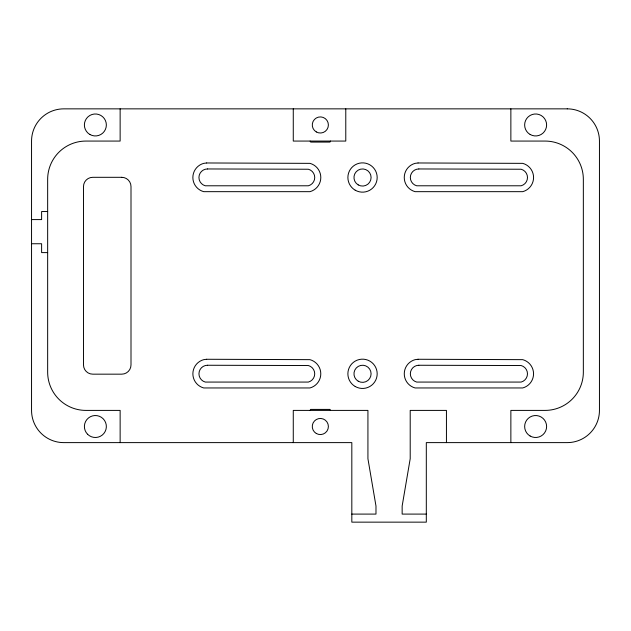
<?xml version="1.0" encoding="UTF-8"?>
<svg xmlns="http://www.w3.org/2000/svg" width="631" height="631" viewBox="0 0 631 631"><rect width="100%" height="100%" fill="white"/><g stroke="black" fill="none" stroke-linecap="round" stroke-linejoin="round"><path stroke-width="0.95" d="M330.549 141.068L329.981 142.078L310.681 142.078L310.121 141.068M310.121 410.402L310.681 409.401L329.981 409.401L330.549 410.402M47.656 211.535L41.614 211.535L41.614 219.588L31.55 219.588M31.55 243.747L41.614 243.747L41.614 252.605L47.656 252.605M351.822 514.091L375.981 514.091L375.981 506.038L367.928 458.721L367.928 410.402L293.273 410.402L293.273 442.615M426.311 514.091L402.152 514.091L402.152 506.038L410.205 458.721L410.205 410.402L446.44 410.402L446.44 442.615M510.865 108.855L510.865 141.068L545.089 141.068A38.254 38.254 0 0 1 583.344 179.322L583.344 372.156A38.254 38.254 0 0 1 545.089 410.402L510.865 410.402L510.865 442.615M345.78 108.855L345.78 141.068L293.273 141.068L293.273 108.855M120.135 108.855L120.135 141.068L85.911 141.068A38.254 38.254 0 0 0 47.656 179.322L47.656 372.156A38.254 38.254 0 0 0 85.911 410.402L120.135 410.402L120.135 442.615M206.652 162.972L203.718 163.358A14.655 14.655 0 0 0 203.718 191.666L309.947 191.666A14.655 14.655 0 0 0 309.947 163.358L206.652 162.972M207.441 168.958L205.296 169.242A8.558 8.558 0 0 0 205.296 185.782L308.378 185.782A8.558 8.558 0 0 0 308.378 169.242L207.441 168.958M418.045 162.972L415.111 163.358A14.655 14.655 0 0 0 415.111 191.666L522.713 191.666A14.655 14.655 0 0 0 522.713 163.358L418.045 162.972M418.834 168.958L416.689 169.242A8.558 8.558 0 0 0 416.689 185.782L521.135 185.782A8.558 8.558 0 0 0 521.135 169.242L418.834 168.958M206.652 359.268L203.718 359.654A14.655 14.655 0 0 0 203.718 387.955L309.947 387.955A14.655 14.655 0 0 0 309.947 359.654L206.652 359.268M207.441 365.254L205.296 365.538A8.558 8.558 0 0 0 205.296 382.07L308.378 382.07A8.558 8.558 0 0 0 308.378 365.538L207.441 365.254M418.045 359.268L415.111 359.654A14.655 14.655 0 0 0 415.111 387.955L522.713 387.955A14.655 14.655 0 0 0 522.713 359.654L418.045 359.268M418.834 365.254L416.689 365.538A8.558 8.558 0 0 0 416.689 382.07L521.135 382.07A8.558 8.558 0 0 0 521.135 365.538L418.834 365.254M567.237 108.855L63.763 108.855A32.213 32.213 0 0 0 31.55 141.068L31.55 410.402A32.213 32.213 0 0 0 63.763 442.615L351.822 442.615L351.822 522.145L426.311 522.145L426.311 442.615L567.237 442.615A32.213 32.213 0 0 0 599.45 410.402L599.45 141.068A32.213 32.213 0 0 0 567.237 108.855M121.744 177.311L92.757 177.311A9.26 9.26 0 0 0 83.489 186.571L83.489 364.907A9.26 9.26 0 0 0 92.757 374.167L121.744 374.167A9.26 9.26 0 0 0 131.003 364.907L131.003 186.571A9.26 9.26 0 0 0 121.744 177.311M316.305 131.942A8.053 8.053 0 0 0 328.388 124.962A8.053 8.053 0 0 0 316.305 117.989A8.053 8.053 0 0 0 316.305 131.942M316.305 433.489A8.053 8.053 0 0 0 328.388 426.509A8.053 8.053 0 0 0 316.305 419.536A8.053 8.053 0 0 0 316.305 433.489M87.606 434.278A10.987 10.987 0 0 0 105.984 429.356A10.987 10.987 0 0 0 92.528 415.9A10.987 10.987 0 0 0 87.606 434.278M89.878 134.482A10.987 10.987 0 0 0 106.355 124.962A10.987 10.987 0 0 0 89.878 115.449A10.987 10.987 0 0 0 89.878 134.482M530.135 134.482A10.987 10.987 0 0 0 546.612 124.962A10.987 10.987 0 0 0 530.135 115.449A10.987 10.987 0 0 0 530.135 134.482M530.135 436.021A10.987 10.987 0 0 0 546.612 426.509A10.987 10.987 0 0 0 530.135 416.996A10.987 10.987 0 0 0 530.135 436.021M355.206 386.495A14.655 14.655 0 0 0 377.18 373.804A14.655 14.655 0 0 0 355.206 361.113A14.655 14.655 0 0 0 355.206 386.495M355.206 190.199A14.655 14.655 0 0 0 377.18 177.508A14.655 14.655 0 0 0 355.206 164.825A14.655 14.655 0 0 0 355.206 190.199M358.25 381.219A8.558 8.558 0 0 0 371.091 373.804A8.558 8.558 0 0 0 358.25 366.39A8.558 8.558 0 0 0 358.25 381.219M358.25 184.922A8.558 8.558 0 0 0 371.091 177.508A8.558 8.558 0 0 0 358.25 170.094A8.558 8.558 0 0 0 358.25 184.922"/></g></svg>
